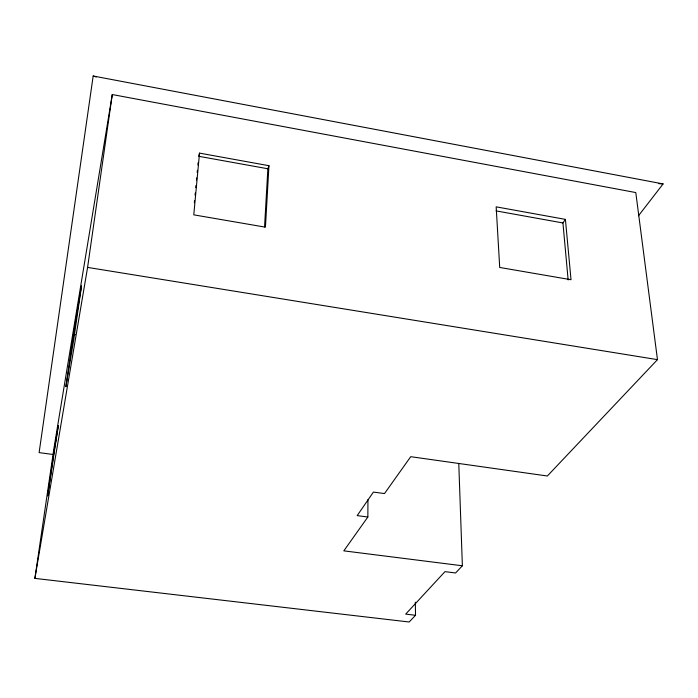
<?xml version="1.0" encoding="UTF-8"?>
<svg xmlns="http://www.w3.org/2000/svg" width="698" height="698" viewBox="0 0 698 698"><rect width="100%" height="100%" fill="white"/><g stroke="black" fill="none" stroke-linecap="round" stroke-linejoin="round"><path stroke-width="1.05" d="M458.778 463.524L462.373 565.781L343.817 550.853L367.855 517.017L367.951 499.567M264.551 226.92L267.884 168.776L268.948 165.696L199.532 153.124L198.694 156.282L267.884 168.776M268.948 165.696L265.441 227.173L193.774 214.844L199.532 153.124M194.349 202.76L194.55 200.596M195.056 195.196L195.257 193.032M195.763 187.631L195.964 185.467M196.47 180.058L196.67 177.903M197.176 172.493L197.377 170.329M197.883 164.929L198.084 162.765M638.452 215.795L663.1 183.923L93.174 76.003L39.114 452.609L53.1 454.485M415.327 602.208L415.528 615.278L409.168 621.997L34.9 578.38L87.59 267.404L112.273 94.544L635.791 192.561L657.472 359.644L547.354 476.001L410.721 456.684L384.511 493.573L373.43 492.073L357.175 515.613L367.855 517.017M73.456 334.473L65.882 386.718L73.674 340.188L81.518 285.875L73.456 334.473L75.305 334.752M34.9 578.38L53.912 448.439L112.273 94.544M568.146 279.933L562.937 222.959L565.415 219.381L496.173 206.844L499.716 267.465L571.016 279.724L565.415 219.381M462.373 565.781L455.576 572.971L444.966 571.645L405.686 614.118L415.528 615.278M658.755 183.661L663.1 183.923M87.59 267.404L657.472 359.644M496.06 210.892L562.937 222.959M93.174 76.003L96.272 77.007M54.435 449.119L47.604 495.912L58.327 425.658L54.435 449.119"/></g></svg>
